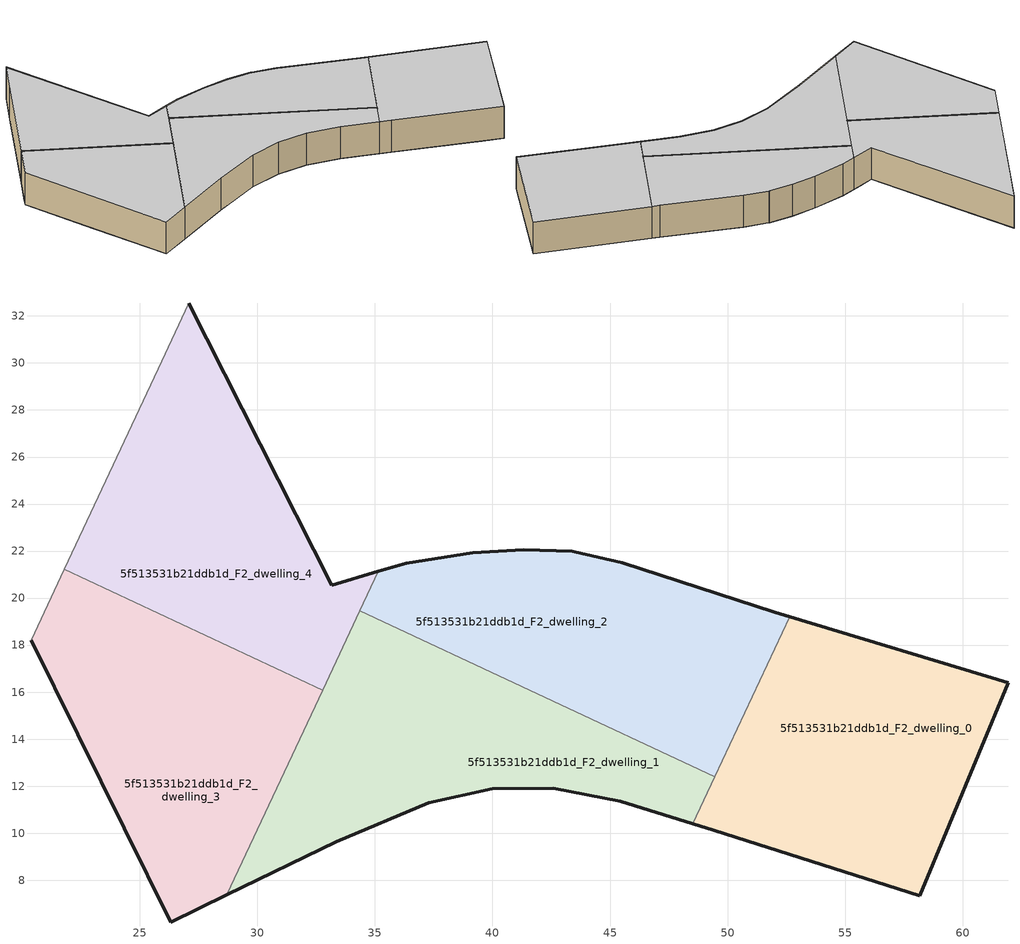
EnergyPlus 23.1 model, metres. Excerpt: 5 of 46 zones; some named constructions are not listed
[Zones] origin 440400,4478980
5f513531b21ddb1d_F2_dwelling_0
 floor to 5f513531b21ddb1d_F1_dwelling_1 (EU_floor_Construction): 58.17,7.34 61.94,16.41 52.65,19.21 50.79,15.23 56.49,7.88 z6
 floor to 5f513531b21ddb1d_F1_dwelling_0 (EU_floor_Construction): 56.49,7.88 50.79,15.23 48.53,10.4 49.42,10.12 z6
 wall outside (EU_wall_Construction): 52.65,19.21 61.94,16.41 58.17,7.34 49.42,10.12 48.53,10.4 z6:9
 wall to 5f513531b21ddb1d_F2_dwelling_2 (EU_wall_Construction): 49.46,12.4 52.65,19.21 z6:9
 wall to 5f513531b21ddb1d_F2_dwelling_1 (EU_wall_Construction): 48.53,10.4 49.46,12.4 z6:9
 ceiling to 5f513531b21ddb1d_F3_dwelling_0 (EU_floor_Construction): 61.94,16.41 58.17,7.34 49.42,10.12 48.53,10.4 52.65,19.21 z9
5f513531b21ddb1d_F2_dwelling_1
 floor to 5f513531b21ddb1d_F1_dwelling_0 (EU_floor_Construction): 48.53,10.4 49.46,12.4 41.96,15.91 34.49,10.11 37.29,11.29 39.99,11.88 42.59,11.91 45.43,11.36 z6
 floor to 5f513531b21ddb1d_F1_dwelling_3 (EU_floor_Construction): 41.96,15.91 34.36,19.46 33.09,16.74 36.83,11.92 z6
 floor to 5f513531b21ddb1d_F1_dwelling_2 (EU_floor_Construction): 34.49,10.11 36.83,11.92 33.09,16.74 28.7,7.37 33.36,9.63 z6
 wall outside (EU_wall_Construction): 48.53,10.4 45.43,11.36 42.59,11.91 39.99,11.88 37.29,11.29 33.36,9.63 28.7,7.37 z6:9
 wall to 5f513531b21ddb1d_F2_dwelling_2 (EU_wall_Construction): 34.36,19.46 49.46,12.4 z6:9
 wall to 5f513531b21ddb1d_F2_dwelling_3 (EU_wall_Construction): 28.7,7.37 32.78,16.08 z6:9
 wall to 5f513531b21ddb1d_F2_dwelling_4 (EU_wall_Construction): 32.78,16.08 34.36,19.46 z6:9
 ceiling to 5f513531b21ddb1d_F3_dwelling_1 (EU_floor_Construction): 49.46,12.4 48.53,10.4 45.43,11.36 42.59,11.91 39.99,11.88 37.29,11.29 33.36,9.63 28.7,7.37 34.36,19.46 z9
5f513531b21ddb1d_F2_dwelling_2
 floor to 5f513531b21ddb1d_F1_dwelling_3 (EU_floor_Construction): 48.1,20.67 45.52,21.51 43.48,21.96 43.39,21.98 43.36,21.98 41.33,22.05 39.16,21.94 36.33,21.48 35.14,21.13 34.36,19.46 41.96,15.91 z6
 floor to 5f513531b21ddb1d_F1_dwelling_0 (EU_floor_Construction): 49.46,12.4 50.79,15.23 47.14,19.92 41.96,15.91 z6
 floor to 5f513531b21ddb1d_F1_dwelling_1 (EU_floor_Construction): 50.79,15.23 52.65,19.21 52.01,19.4 48.1,20.67 47.14,19.92 z6
 wall outside (EU_wall_Construction): 35.15,21.13 36.33,21.48 39.16,21.94 41.33,22.05 43.39,21.98 43.48,21.96 45.52,21.51 52.01,19.4 52.65,19.21 z6:9
 wall to 5f513531b21ddb1d_F2_dwelling_4 (EU_wall_Construction): 34.36,19.46 35.14,21.13 z6:9
 ceiling to 5f513531b21ddb1d_F3_dwelling_2 (EU_floor_Construction): 52.01,19.4 52.65,19.21 49.46,12.4 34.36,19.46 35.15,21.13 36.33,21.48 39.16,21.94 41.33,22.05 43.39,21.98 43.48,21.96 45.52,21.51 z9
5f513531b21ddb1d_F2_dwelling_3
 floor to 5f513531b21ddb1d_F1_dwelling_2 (EU_floor_Construction): 28.7,7.37 32.78,16.08 29.89,17.43 23.3,12.32 26.33,6.22 z6
 floor to 5f513531b21ddb1d_F1_dwelling_4 (EU_floor_Construction): 29.89,17.43 22.87,20.72 20.8,19.11 20.38,18.21 23.3,12.32 z6
 floor to 5f513531b21ddb1d_F1_dwelling_5 (EU_floor_Construction): 22.87,20.72 21.79,21.22 20.8,19.11 z6
 wall outside (EU_wall_Construction): 28.7,7.37 26.33,6.22 20.38,18.21 z6:9
 wall to 5f513531b21ddb1d_F2_dwelling_4 (EU_wall_Construction): 21.79,21.22 32.78,16.08 z6:9
 wall to 5f513531b21ddb1d_F2_dwelling_5 (EU_wall_Construction): 20.38,18.21 21.79,21.22 z6:9
 ceiling to 5f513531b21ddb1d_F3_dwelling_3 (EU_floor_Construction): 32.78,16.08 28.7,7.37 26.33,6.22 20.38,18.21 21.79,21.22 z9
5f513531b21ddb1d_F2_dwelling_4
 floor to 5f513531b21ddb1d_F1_dwelling_4 (EU_floor_Construction): 33.17,20.55 30.2,26.41 22.87,20.72 29.89,17.43 34.37,20.91 z6
 floor to 5f513531b21ddb1d_F1_dwelling_2 (EU_floor_Construction): 32.78,16.08 33.09,16.74 31.55,18.72 29.89,17.43 z6
 floor to 5f513531b21ddb1d_F1_dwelling_5 (EU_floor_Construction): 30.2,26.41 27.09,32.55 21.79,21.22 22.87,20.72 z6
 floor to 5f513531b21ddb1d_F1_dwelling_3 (EU_floor_Construction): 33.09,16.74 35.14,21.13 34.37,20.91 31.55,18.72 z6
 wall outside (EU_wall_Construction): 27.09,32.55 33.17,20.55 35.15,21.13 z6:9
 wall to 5f513531b21ddb1d_F2_dwelling_6 (EU_wall_Construction): 25.78,29.75 27.09,32.55 z6:9
 wall to 5f513531b21ddb1d_F2_dwelling_5 (EU_wall_Construction): 21.79,21.22 25.78,29.75 z6:9
 ceiling to 5f513531b21ddb1d_F3_dwelling_4 (EU_floor_Construction): 27.09,32.55 33.17,20.55 35.15,21.13 32.78,16.08 21.79,21.22 z9
[SCHEDULE:FILE] Column Number=1; Rows to Skip at Top=0; Number of Hours of Data=8760; Column Separator=Comma; Interpolate to Timestep=No; Minutes per Item=60; Adjust Schedule for Daylight Savings=Yes
Name | File
EU_Step8_GainSchedule_5f513531b21ddb1d_F2_dwelling_1_f000 | ../../schedules/5f513531b21ddb1d/5f513531b21ddb1d_F2_dwelling_1_f000_gain.csv
EU_Step8_GainSchedule_5f513531b21ddb1d_F2_dwelling_2_f000 | ../../schedules/5f513531b21ddb1d/5f513531b21ddb1d_F2_dwelling_2_f000_gain.csv
EU_Step8_GainSchedule_5f513531b21ddb1d_F2_dwelling_3_f000 | ../../schedules/5f513531b21ddb1d/5f513531b21ddb1d_F2_dwelling_3_f000_gain.csv
EU_Step8_GainSchedule_5f513531b21ddb1d_F2_dwelling_4_f000 | ../../schedules/5f513531b21ddb1d/5f513531b21ddb1d_F2_dwelling_4_f000_gain.csv
EU_Step8_GainSchedule_5f513531b21ddb1d_F2_dwelling_5_f000 | ../../schedules/5f513531b21ddb1d/5f513531b21ddb1d_F2_dwelling_5_f000_gain.csv
EU_Step8_GainSchedule_5f513531b21ddb1d_F2_dwelling_6_f000 | ../../schedules/5f513531b21ddb1d/5f513531b21ddb1d_F2_dwelling_6_f000_gain.csv
EU_Step8_GainSchedule_5f513531b21ddb1d_F2_dwelling_7_f000 | ../../schedules/5f513531b21ddb1d/5f513531b21ddb1d_F2_dwelling_7_f000_gain.csv
EU_Step8_GainSchedule_5f513531b21ddb1d_F2_dwelling_8_f000 | ../../schedules/5f513531b21ddb1d/5f513531b21ddb1d_F2_dwelling_8_f000_gain.csv
EU_Step8_GainSchedule_5f513531b21ddb1d_F2_dwelling_9_f000 | ../../schedules/5f513531b21ddb1d/5f513531b21ddb1d_F2_dwelling_9_f000_gain.csv
EU_Step8_GainSchedule_5f513531b21ddb1d_F2_dwelling_10_f000 | ../../schedules/5f513531b21ddb1d/5f513531b21ddb1d_F2_dwelling_10_f000_gain.csv
